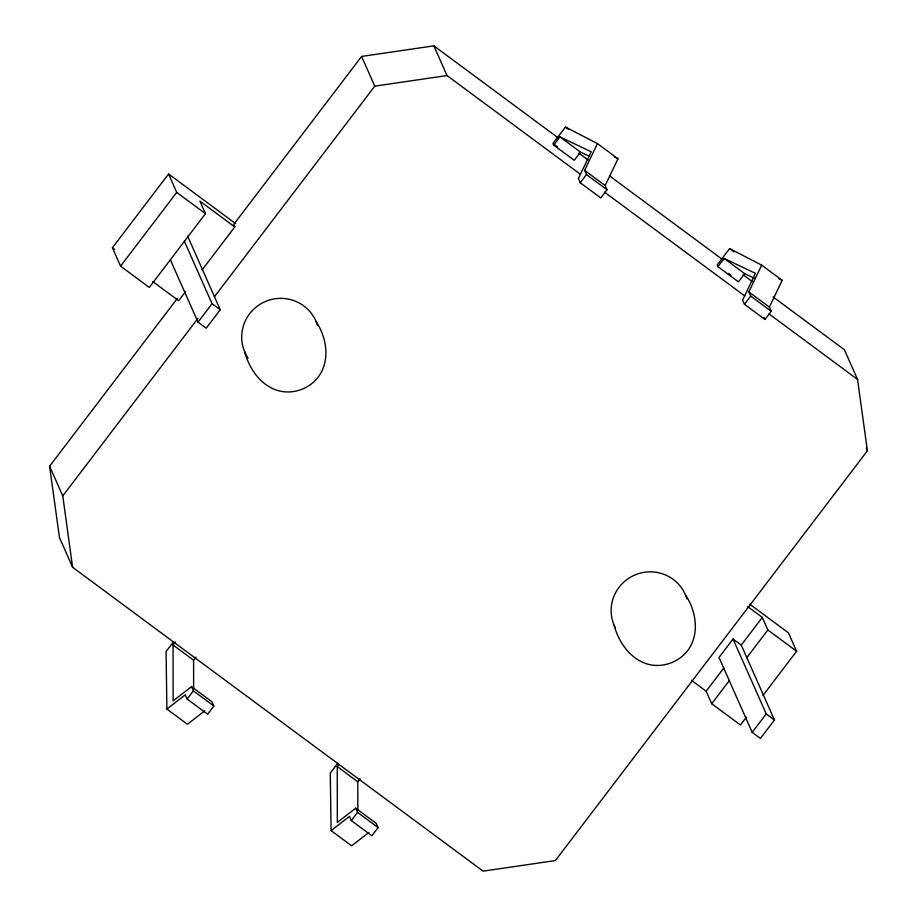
<?xml version="1.0" encoding="UTF-8"?>
<svg xmlns="http://www.w3.org/2000/svg" width="917" height="917" viewBox="0 0 917 917"><rect width="100%" height="100%" fill="white"/><g stroke="black" fill="none" stroke-linecap="round" stroke-linejoin="round"><path stroke-width="1.38" d="M553.708 145.104L559.955 136.908L591.224 151.786L578.398 178.551L580.255 182.735L600.784 197.934L607.02 189.739L586.502 174.539L584.645 170.356L597.46 143.591L565.445 127.039L552.974 143.43L553.708 145.104L574.237 160.303L580.472 152.107L589.23 156.268M607.02 189.739L605.163 185.555L617.989 158.79L597.46 143.591M717.919 266.652L724.155 258.468L755.425 273.335L742.61 300.1L744.466 304.284L764.984 319.483L771.231 311.287L750.702 296.088L748.845 291.904L761.672 265.139L729.657 248.599L717.174 264.979L717.919 266.652L738.437 281.851L744.684 273.656L754.691 278.413M771.231 311.287L769.374 307.103L782.19 280.338L761.672 265.139M201.969 270.068L234.798 226.958L199.906 201.121L205.465 213.672L149.311 287.434L120.574 266.159L112.413 247.75L168.579 173.989L235.646 223.645M120.574 266.159L176.729 192.41L168.579 173.989M773.088 296.948L844.385 349.721L857.544 379.432L867.402 450.797L555.393 860.559L483.133 871.15L72.615 567.279L59.456 537.568L49.598 466.203L177.531 298.197M558.052 137.779L433.867 45.85L361.607 56.441L233.686 224.436L234.798 226.958M185.555 291.629L178.643 300.707L152.749 281.542M72.615 567.279L62.769 495.914L197.969 318.348M214.44 296.718L374.778 86.152L447.026 75.561L580.415 174.299M187.63 236.15L220.252 309.763L206.21 328.206L198.003 322.131L212.045 303.687L184.409 241.331M173.565 641.705L166.08 651.54L166.894 709.059L187.412 724.258L204.72 710.881M166.894 709.059L185.268 694.857L187.125 699.041L207.655 714.228L213.89 706.033L212.033 701.849L191.515 686.661L173.13 700.863L173.061 645.018L175.399 641.946M193.625 688.85L193.59 660.217L195.929 657.134M187.125 699.041L193.361 690.845L191.515 686.661M580.255 182.735L586.502 174.539M337.777 763.253L330.28 773.088L331.094 830.607L351.624 845.806L368.921 832.43M331.094 830.607L349.48 816.405L351.337 820.589L371.855 835.777L378.102 827.581L376.245 823.397L355.716 808.209L337.33 822.411L337.261 766.566L338.832 764.514M357.825 810.399L357.79 781.765L360.129 778.682M351.337 820.589L357.573 812.393L355.716 808.209M744.466 304.284L750.702 296.088M733.038 639.011L719.008 657.455L752.192 732.362L760.411 738.437L774.452 719.994L741.257 645.087L733.038 639.011L766.234 713.919L774.452 719.994M746.495 717.071L740.455 725.015L711.718 703.74L706.147 691.189L723.845 667.954M741.257 645.087L762.314 617.428L747.676 606.596M711.718 703.74L729.405 680.506M746.816 657.638L767.873 629.979L762.314 617.428M762.921 695.51L796.609 651.253L788.46 632.845L749.797 604.234M752.192 732.362L766.234 713.919M614.298 156.876L617.989 158.79M778.499 278.424L782.19 280.338M565.445 127.039L568.872 129.572M729.657 248.599L734.219 251.969M559.955 136.908L580.472 152.107M724.155 258.468L744.684 273.656M578.753 153.105L587.946 159.913M609.805 176.087L722.493 259.5M743.194 274.813L752.387 281.634M555.243 145.127L557.525 146.812M728.579 273.426L730.86 275.111M584.645 170.356L605.163 185.555M748.845 291.904L769.374 307.103M604.567 192.18L744.856 296.019M769.008 313.889L857.544 379.432M176.729 192.41L205.465 213.672M767.873 629.979L796.609 651.253M212.045 303.687L220.252 309.763M112.413 247.75L114.682 249.435M691.521 680.357L706.147 691.189M173.061 645.018L193.59 660.217M337.261 766.566L357.79 781.765M193.361 690.845L213.89 706.033M357.573 812.393L378.102 827.581M866.256 448.218L867.402 450.797M764.067 317.385L764.984 319.483M685.48 594.881C700.542 617.668 700.003 650.015 672.402 662.372C644.158 673.812 621.084 651.632 614.161 625.314M433.867 45.85L447.026 75.561M361.607 56.441L374.778 86.152M316.01 321.397C331.083 344.173 330.544 376.52 302.942 388.888C274.699 400.328 251.613 378.148 244.69 351.83M170.367 259.775L198.003 322.131M49.598 466.203L62.769 495.914M248.106 358.1A38.778 38.159 -23.9 0 1 264.062 302.106A38.778 38.159 -23.9 0 1 317.465 325.42M615.364 627.893A38.778 38.159 -23.9 0 1 635.527 574.718A38.778 38.159 -23.9 0 1 686.925 598.904"/></g></svg>
